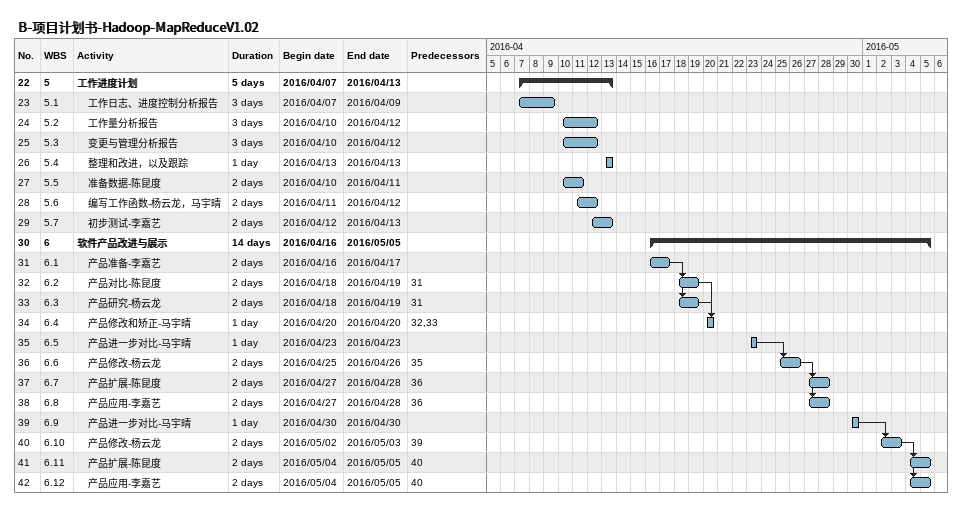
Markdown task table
B-项目计划书-Hadoop-MapReduceV1.02

| ID | WBS | Task | Duration | Start | Finish | Predecessors |
|---|---|---|---|---|---|---|
| 22 | 5 | **工作进度计划** | 5d | 2016-04-07 | 2016-04-13 |  |
| 23 | 5.1 | 工作日志、进度控制分析报告 | 3d | 2016-04-07 | 2016-04-09 |  |
| 24 | 5.2 | 工作量分析报告 | 3d | 2016-04-10 | 2016-04-12 |  |
| 25 | 5.3 | 变更与管理分析报告 | 3d | 2016-04-10 | 2016-04-12 |  |
| 26 | 5.4 | 整理和改进，以及跟踪 | 1d | 2016-04-13 | 2016-04-13 |  |
| 27 | 5.5 | 准备数据-陈昆度 | 2d | 2016-04-10 | 2016-04-11 |  |
| 28 | 5.6 | 编写工作函数-杨云龙，马宇晴 | 2d | 2016-04-11 | 2016-04-12 |  |
| 29 | 5.7 | 初步测试-李嘉艺 | 2d | 2016-04-12 | 2016-04-13 |  |
| 30 | 6 | **软件产品改进与展示** | 14d | 2016-04-16 | 2016-05-05 |  |
| 31 | 6.1 | 产品准备-李嘉艺 | 2d | 2016-04-16 | 2016-04-17 |  |
| 32 | 6.2 | 产品对比-陈昆度 | 2d | 2016-04-18 | 2016-04-19 | 31 |
| 33 | 6.3 | 产品研究-杨云龙 | 2d | 2016-04-18 | 2016-04-19 | 31 |
| 34 | 6.4 | 产品修改和矫正-马宇晴 | 1d | 2016-04-20 | 2016-04-20 | 32, 33 |
| 35 | 6.5 | 产品进一步对比-马宇晴 | 1d | 2016-04-23 | 2016-04-23 |  |
| 36 | 6.6 | 产品修改-杨云龙 | 2d | 2016-04-25 | 2016-04-26 | 35 |
| 37 | 6.7 | 产品扩展-陈昆度 | 2d | 2016-04-27 | 2016-04-28 | 36 |
| 38 | 6.8 | 产品应用-李嘉艺 | 2d | 2016-04-27 | 2016-04-28 | 36 |
| 39 | 6.9 | 产品进一步对比-马宇晴 | 1d | 2016-04-30 | 2016-04-30 |  |
| 40 | 6.10 | 产品修改-杨云龙 | 2d | 2016-05-02 | 2016-05-03 | 39 |
| 41 | 6.11 | 产品扩展-陈昆度 | 2d | 2016-05-04 | 2016-05-05 | 40 |
| 42 | 6.12 | 产品应用-李嘉艺 | 2d | 2016-05-04 | 2016-05-05 | 40 |
